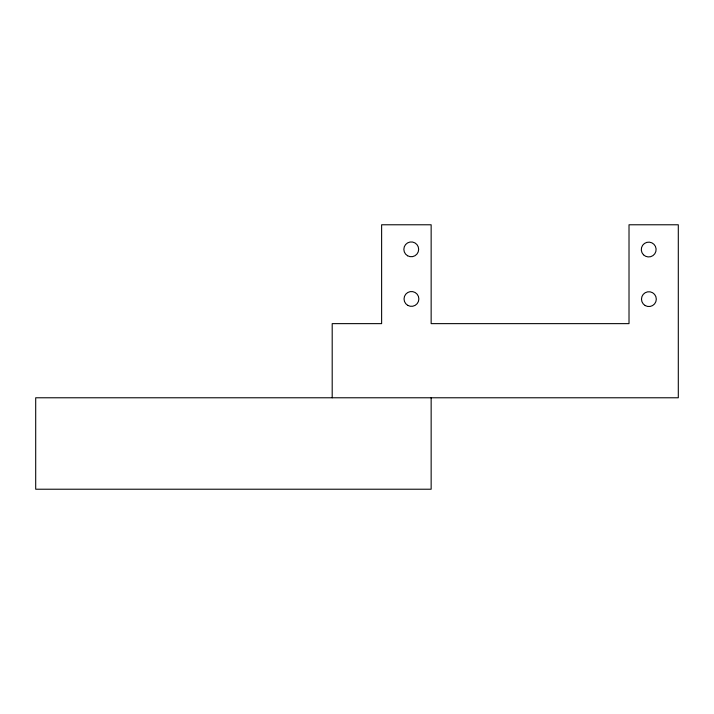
<?xml version="1.0" encoding="UTF-8"?>
<svg xmlns="http://www.w3.org/2000/svg" width="714" height="714" viewBox="0 0 714 714"><rect width="100%" height="100%" fill="white"/><g stroke="black" fill="none" stroke-linecap="round" stroke-linejoin="round"><path stroke-width="1.07" d="M431.149 397.778L431.149 489.224L35.7 489.224L35.7 397.778L678.3 397.778L678.3 224.776L629.016 224.776L629.016 323.638L431.149 323.638L431.149 224.776L381.624 224.776L381.624 323.638L332.197 323.638L332.197 397.778M643.466 254.782A7.417 7.417 0 0 0 655.871 251.453A7.417 7.417 0 0 0 646.786 242.376A7.417 7.417 0 0 0 643.466 254.782M645.188 305.565A7.417 7.417 0 0 0 656.309 299.139A7.417 7.417 0 0 0 645.188 292.722A7.417 7.417 0 0 0 645.188 305.565M407.551 255.755A7.417 7.417 0 0 0 418.672 249.338A7.417 7.417 0 0 0 407.551 242.912A7.417 7.417 0 0 0 407.551 255.755M407.739 305.36A7.417 7.417 0 0 0 418.868 298.934A7.417 7.417 0 0 0 407.739 292.517A7.417 7.417 0 0 0 407.739 305.36"/></g></svg>
